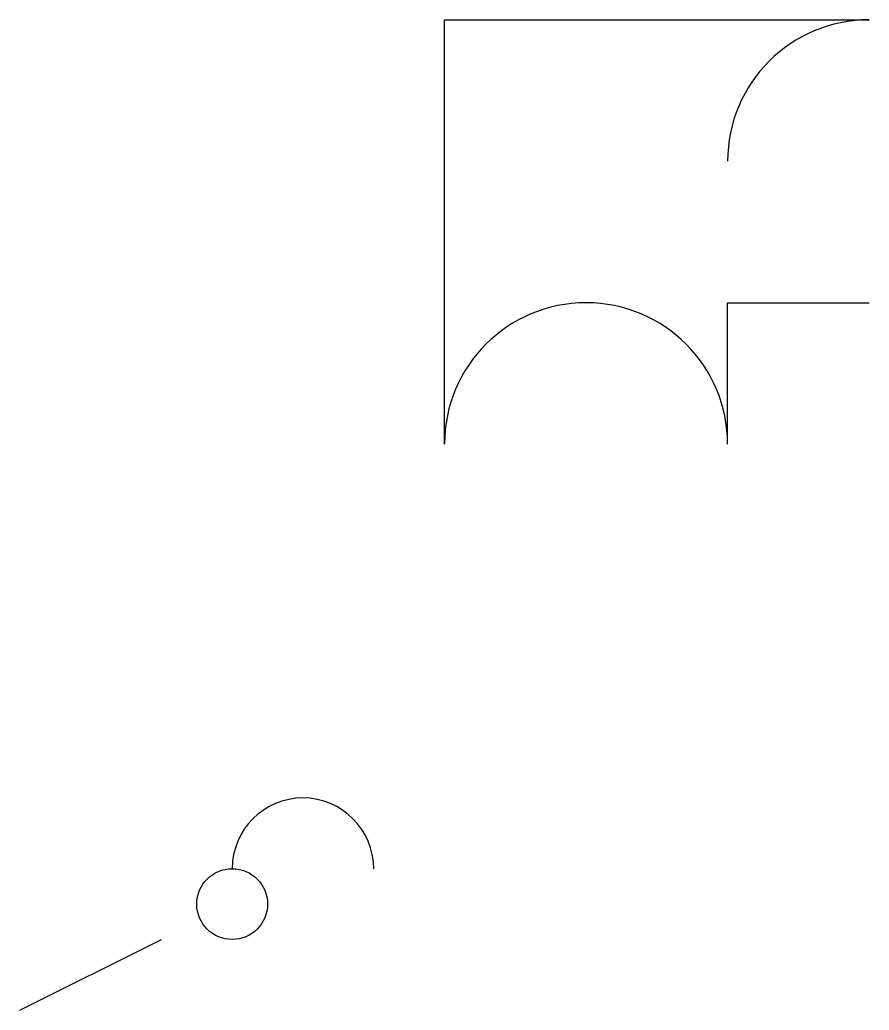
# Model space of a CAD drawing. Extents: x 0 to 600, y 0 to 700.
import ezdxf

# ---------------------------------------------------------------- set-up
doc = ezdxf.new("R2010")
doc.units = 0

msp = doc.modelspace()

# ---------------------------------------------------------------- linework, layer by layer
at = {"layer": 'L2'}
for p, q in [((300, 400), (300, 700)), ((300, 700), (600, 700)), ((500, 400), (500, 500)), ((500, 500), (600, 500))]:
    msp.add_line(p, q, dxfattribs=at)
for centre, start, end in [((600, 600), 90, -180), ((400, 400), 0, 180)]:
    msp.add_arc(centre, 100, start, end, dxfattribs=at)
at = {"layer": 'Layer1'}
msp.add_line((0, 0), (100, 50), dxfattribs=at)
msp.add_circle((150, 75), 25, dxfattribs=at)
msp.add_arc((200, 100), 50, 0, 180, dxfattribs=at)

doc.saveas('drawing.dxf')
